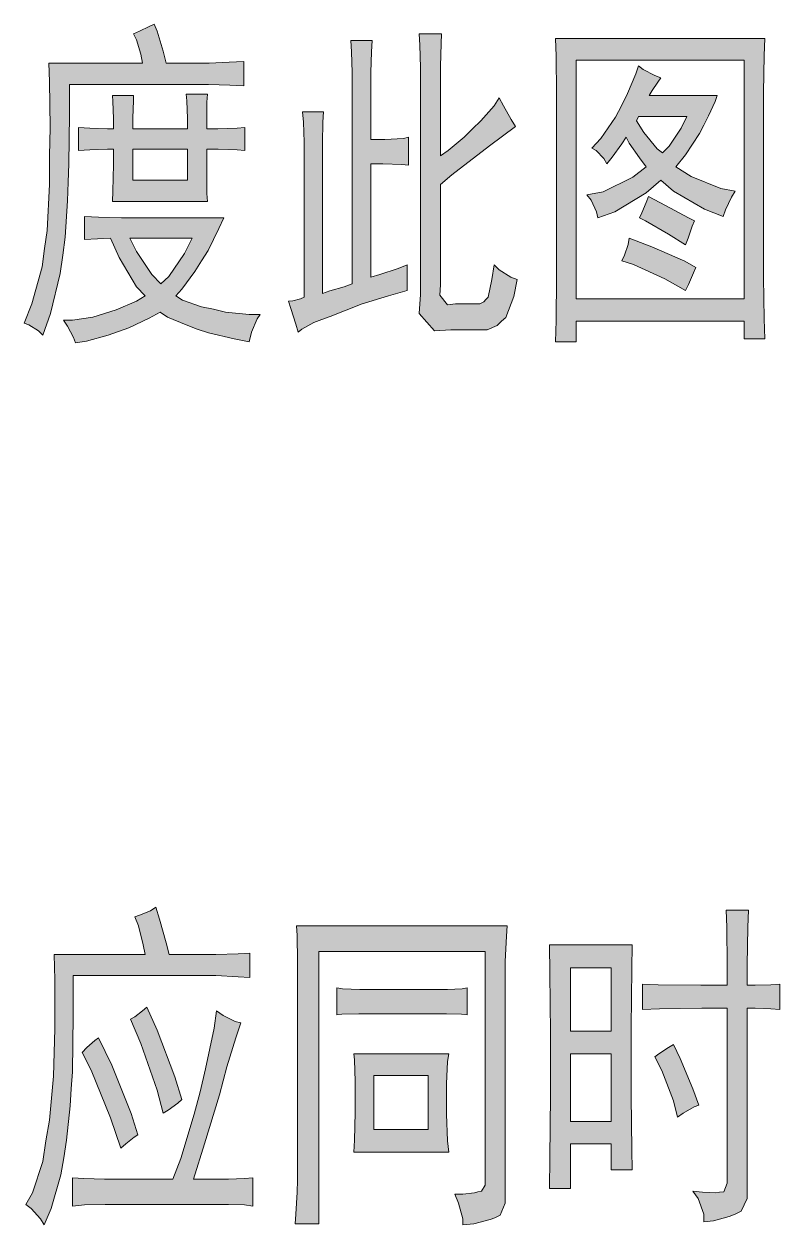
# Model space of a CAD drawing. Header units: millimetres. Extents: x 568 to 3948041, y -25191 to 63890.
# Drawn here: x 3941201 to 3942150, y 39675 to 41182 of the extents above; entities that cross this region are included whole.
import ezdxf

# ---------------------------------------------------------------- set-up
doc = ezdxf.new("R2010")
doc.units = ezdxf.units.MM

msp = doc.modelspace()

# ---------------------------------------------------------------- hatches: boundary and pattern name
h = msp.add_hatch(color=0)
h.dxf.hatch_style = 2
h.paths.add_polyline_path([(3941338.2, 41170), (3941345.8, 41173), (3941358, 41179.1), (3941364.1, 41182.1), (3941367.9, 41173), (3941375.5, 41148), (3941379.3, 41132.8), (3941426.4, 41132.8), (3941433.2, 41132.8), (3941458.3, 41134.3), (3941476.5, 41135), (3941476.5, 41104.6), (3941459, 41105.4), (3941432.4, 41106.2), (3941423.3, 41106.2), (3941257.7, 41106.2), (3941257.7, 41068.2), (3941256.9, 41006.6), (3941256.2, 40983.8), (3941255.4, 40960.3), (3941252.4, 40914.7), (3941249.3, 40891.9), (3941246.3, 40869.1), (3941234.1, 40819), (3941224.3, 40791.6), (3941218.9, 40796.9), (3941206.8, 40804.5), (3941200.7, 40806.8), (3941210.6, 40831.1), (3941223.5, 40877.5), (3941226.5, 40900.3), (3941229.6, 40923.1), (3941232.6, 40980.8), (3941232.6, 41016.5), (3941233.4, 41052.2), (3941232.6, 41110), (3941231.9, 41132.8), (3941349.6, 41132.8), (3941347.3, 41144.2), (3941342, 41162.4)])
h = msp.add_hatch(color=0)
h.dxf.hatch_style = 2
h.paths.add_polyline_path([(3941724.9, 41170), (3941724.2, 41157.8), (3941723.4, 41129), (3941723.4, 41113), (3941723.4, 41016.5), (3941733.3, 41023.4), (3941753.1, 41040.1), (3941763.7, 41050.7), (3941774.3, 41060.6), (3941791, 41079.6), (3941797.1, 41089.5), (3941802.4, 41079.6), (3941812.3, 41062.1), (3941817.6, 41053.7), (3941785, 41029.4), (3941737.9, 40993), (3941723.4, 40980.8), (3941723.4, 40854.7), (3941722.7, 40841.8), (3941732.5, 40829.6), (3941742.4, 40831.1), (3941770.5, 40831.1), (3941772.8, 40831.1), (3941778.1, 40833.4), (3941780.4, 40836.5), (3941783.4, 40839.5), (3941788, 40861.5), (3941791, 40879.8), (3941797.1, 40873.7), (3941811.6, 40864.6), (3941819.9, 40861.5), (3941815.4, 40840.3), (3941805.5, 40813.7), (3941800.2, 40809.1), (3941794.8, 40803.8), (3941781.9, 40798.5), (3941774.3, 40798.5), (3941736.3, 40798.5), (3941715.8, 40796.9), (3941696.8, 40819), (3941698.4, 40842.5), (3941698.4, 41113), (3941698.4, 41127.4), (3941697.6, 41155.5), (3941696.8, 41170)])
h = msp.add_hatch(color=0)
h.dxf.hatch_style = 2
h.paths.add_polyline_path([(3941681.6, 40847.8), (3941658.1, 40841), (3941623.9, 40830.4), (3941614.8, 40826.6), (3941604.9, 40822.8), (3941585.1, 40815.2), (3941574.5, 40811.4), (3941564.6, 40807.6), (3941549.4, 40799.2), (3941544.9, 40795.4), (3941541.8, 40805.3), (3941535.8, 40825.1), (3941532.7, 40834.2), (3941538, 40834.9), (3941547.9, 40837.2), (3941552.5, 40839.5), (3941552.5, 41023.4), (3941552.5, 41034), (3941551.7, 41059.1), (3941550.2, 41072), (3941576.8, 41072), (3941576, 41059.1), (3941575.3, 41033.2), (3941575.3, 41021.8), (3941575.3, 40844.1), (3941584.4, 40847.1), (3941602.6, 40852.4), (3941612.5, 40856.2), (3941612.5, 41109.2), (3941612.5, 41121.4), (3941611.7, 41147.2), (3941611, 41161.6), (3941637.6, 41161.6), (3941636.8, 41147.2), (3941636.1, 41121.4), (3941636.1, 41109.2), (3941636.1, 41037), (3941653.5, 41037), (3941677.1, 41038.5), (3941683.2, 41040.1), (3941683.2, 41005.1), (3941674.8, 41005.9), (3941651.2, 41006.6), (3941636.1, 41006.6), (3941636.1, 40864.6), (3941647.4, 40867.6), (3941670.2, 40875.2), (3941681.6, 40879.8)])
h = msp.add_hatch(color=0)
h.paths.add_polyline_path([(3942130.6, 41163.9), (3942129.9, 41142.6), (3942129.1, 41096.3), (3942129.1, 41070.5), (3942129.1, 40889.6), (3942129.1, 40863.8), (3942129.9, 40812.1), (3942130.6, 40787.1), (3942104.8, 40787.1), (3942104.8, 40809.1), (3941893.6, 40809.1), (3941893.6, 40783.3), (3941867.8, 40783.3), (3941868.5, 40809.9), (3941869.3, 40863.8), (3941869.3, 40891.9), (3941869.3, 41070.5), (3941869.3, 41094.8), (3941868.5, 41141.9), (3941867.8, 41163.9)])
h.paths.add_polyline_path([(3942104.8, 40837.2), (3942104.8, 41136.6), (3941893.6, 41136.6), (3941893.6, 40837.2)])
h = msp.add_hatch(color=0)
h.paths.add_polyline_path([(3942000, 41114.5), (3941996.2, 41109.2), (3941989.3, 41098.6), (3941985.5, 41092.5), (3942070.6, 41092.5), (3942068.4, 41084.9), (3942060, 41066.7), (3942053.9, 41055.3), (3942048.6, 41044.6), (3942031.1, 41018), (3942019, 41002.8), (3942038, 40990.7), (3942075.2, 40975.5), (3942093.4, 40972.4), (3942088.9, 40964.9), (3942081.3, 40948.9), (3942078.2, 40940.5), (3942054.7, 40949.7), (3942015.9, 40972.4), (3942000, 40986.1), (3941981.7, 40970.2), (3941942.2, 40946.6), (3941921, 40939), (3941919.4, 40946.6), (3941912.6, 40961.1), (3941907.3, 40967.9), (3941927.8, 40971.7), (3941965, 40989.9), (3941981.7, 41002.8), (3941973.4, 41014.2), (3941960.5, 41032.5), (3941956.7, 41040.1), (3941951.3, 41031.7), (3941939.2, 41015), (3941932.4, 41006.6), (3941928.6, 41013.5), (3941918.7, 41023.4), (3941913.4, 41026.4), (3941924.8, 41038.5), (3941943, 41065.1), (3941950.6, 41079.6), (3941958.2, 41094.8), (3941968.8, 41119.8), (3941971.9, 41129.7), (3941977.9, 41125.2), (3941992.4, 41117.6)])
h.paths.add_polyline_path([(3941969.6, 41060.6), (3941978.7, 41046.1), (3941995.4, 41025.6), (3942002.3, 41020.3), (3942010.6, 41028.7), (3942025.8, 41051.5), (3942032.6, 41065.9), (3941971.9, 41065.9)])
h = msp.add_hatch(color=0)
h.paths.add_polyline_path([(3941313.2, 41050.7), (3941313.2, 41063.6), (3941312.4, 41084.9), (3941311.6, 41092.5), (3941338.2, 41092.5), (3941338.2, 41085.7), (3941337.5, 41064.4), (3941337.5, 41050.7), (3941405.8, 41050.7), (3941405.8, 41063.6), (3941405.1, 41085.7), (3941404.3, 41094), (3941430.9, 41094), (3941430.2, 41084.1), (3941430.2, 41062.1), (3941430.2, 41050.7), (3941443.8, 41050.7), (3941468.1, 41051.5), (3941478, 41052.2), (3941478, 41023.4), (3941468.1, 41024.1), (3941444.6, 41024.9), (3941430.2, 41024.9), (3941430.2, 41002.1), (3941430.2, 40969.4), (3941430.9, 40959.5), (3941311.6, 40959.5), (3941312.4, 40972.4), (3941313.2, 41005.9), (3941313.2, 41024.9), (3941305.6, 41024.9), (3941283.5, 41024.1), (3941269.1, 41023.4), (3941269.1, 41052.2), (3941283.5, 41051.5), (3941305.6, 41050.7)])
h.paths.add_polyline_path([(3941405.8, 40986.1), (3941405.8, 41024.9), (3941337.5, 41024.9), (3941337.5, 40986.1)])
h = msp.add_hatch(color=0)
h.dxf.hatch_style = 2
h.paths.add_polyline_path([(3941984.8, 40965.6), (3942006.1, 40954.2), (3942034.9, 40939), (3942042.5, 40935.2), (3942039.5, 40928.4), (3942034.2, 40913.2), (3942031.1, 40904.8), (3942009.8, 40918.5), (3941981, 40935.2), (3941973.4, 40939), (3941976.4, 40945.1), (3941981.7, 40958)])
h = msp.add_hatch(color=0)
h.paths.add_polyline_path([(3941276.7, 40940.5), (3941294.2, 40939.8), (3941323, 40939), (3941333.7, 40939), (3941451.4, 40939), (3941445.4, 40925.3), (3941431.7, 40898), (3941423.3, 40885.1), (3941415, 40871.4), (3941399, 40849.4), (3941391.4, 40841), (3941399.8, 40835.7), (3941423.3, 40827.3), (3941438.5, 40824.3), (3941453.7, 40820.5), (3941483.3, 40817.5), (3941497, 40817.5), (3941493.2, 40812.1), (3941486.4, 40795.4), (3941483.3, 40783.3), (3941464.3, 40787.1), (3941432.4, 40794.7), (3941418, 40799.2), (3941404.3, 40804.5), (3941380.8, 40814.4), (3941371.7, 40820.5), (3941358, 40812.9), (3941332.2, 40800.7), (3941319.2, 40796.2), (3941306.3, 40791.6), (3941279, 40784), (3941265.3, 40781.8), (3941263, 40788.6), (3941255.4, 40803), (3941250.1, 40810.6), (3941261.5, 40810.6), (3941287.3, 40814.4), (3941301.8, 40819), (3941316.2, 40823.5), (3941342, 40834.2), (3941352.7, 40841), (3941342, 40852.4), (3941320, 40888.9), (3941309.4, 40913.2), (3941276.7, 40911.7)])
h.paths.add_polyline_path([(3941333.7, 40913.2), (3941342, 40896.5), (3941361, 40867.6), (3941372.4, 40856.2), (3941382.3, 40865.3), (3941402, 40894.2), (3941411.9, 40913.2)])
h = msp.add_hatch(color=0)
h.dxf.hatch_style = 2
h.paths.add_polyline_path([(3941960.5, 40913.2), (3941988.6, 40902.6), (3942030.4, 40884.3), (3942044, 40876.7), (3942041, 40869.9), (3942034.9, 40855.4), (3942031.1, 40847.8), (3942005.3, 40862.3), (3941965.8, 40880.5), (3941951.3, 40885.1), (3941954.4, 40891.9), (3941958.9, 40905.6)])
h = msp.add_hatch(color=0)
h.dxf.hatch_style = 2
h.paths.add_polyline_path([(3941366.3, 40073.7), (3941370.9, 40058.5), (3941379.3, 40028.8), (3941383.1, 40014.4), (3941428.6, 40014.4), (3941441.6, 40014.4), (3941469.7, 40015.2), (3941484.1, 40015.9), (3941484.1, 39985.5), (3941469.7, 39986.3), (3941441.6, 39987.8), (3941428.6, 39987.8), (3941262.3, 39987.8), (3941262.3, 39937.7), (3941261.5, 39867), (3941260, 39845.7), (3941258.5, 39824.5), (3941253.9, 39781.2), (3941250.9, 39759.1), (3941247.1, 39737.9), (3941234.9, 39695.3), (3941225.8, 39674.8), (3941221.2, 39682.4), (3941209.8, 39695.3), (3941203, 39700.6), (3941211.4, 39715.1), (3941224.3, 39754.6), (3941228.1, 39780.4), (3941232.6, 39806.2), (3941237.9, 39861.7), (3941238.7, 39891.3), (3941239.5, 39921), (3941239.5, 39982.5), (3941238.7, 40014.4), (3941352.7, 40014.4), (3941350.4, 40026.6), (3941344.3, 40050.1), (3941339.7, 40061.5), (3941345.8, 40063.8), (3941359.5, 40069.1)])
h = msp.add_hatch(color=0)
h.dxf.hatch_style = 2
h.paths.add_polyline_path([(3942083.5, 39975.7), (3942083.5, 40000.7), (3942082.8, 40048.6), (3942082, 40069.9), (3942110.1, 40069.9), (3942109.4, 40048.6), (3942108.6, 40000.7), (3942108.6, 39975.7), (3942118.5, 39975.7), (3942138.2, 39976.4), (3942149.6, 39977.2), (3942149.6, 39945.3), (3942138.2, 39946), (3942118.5, 39946.8), (3942108.6, 39946.8), (3942108.6, 39720.4), (3942108.6, 39708.2), (3942101, 39692.3), (3942093.4, 39688.5), (3942085.8, 39685.4), (3942066.1, 39680.1), (3942053.9, 39678.6), (3942053.9, 39688.5), (3942047.1, 39708.2), (3942040.2, 39717.3), (3942052.4, 39715.8), (3942069.1, 39715.1), (3942073.7, 39715.8), (3942079, 39716.6), (3942083.5, 39727.2), (3942083.5, 39737.9), (3942083.5, 39946.8), (3942051.6, 39946.8), (3941998.5, 39946), (3941977.2, 39945.3), (3941977.2, 39977.2), (3941996.9, 39976.4), (3942050.1, 39975.7)])
h = msp.add_hatch(color=0)
h.dxf.hatch_style = 2
h.paths.add_polyline_path([(3941807, 40050.1), (3941806.2, 40037.2), (3941804.7, 40005.3), (3941804.7, 39985.5), (3941804.7, 39713.5), (3941804.7, 39702.1), (3941798.6, 39687), (3941791.8, 39683.9), (3941785.7, 39681.6), (3941765.2, 39676.3), (3941751.5, 39674.8), (3941751.5, 39682.4), (3941746.2, 39702.1), (3941741.7, 39713.5), (3941751.5, 39713.5), (3941766, 39715.1), (3941770.5, 39716.6), (3941775.1, 39717.3), (3941779.6, 39724.9), (3941779.6, 39731), (3941779.6, 40018.2), (3941570.7, 40018.2), (3941570.7, 39676.3), (3941541.1, 39676.3), (3941541.8, 39688.5), (3941543.4, 39715.8), (3941544.1, 39731), (3941544.1, 39985.5), (3941544.1, 40006), (3941543.4, 40038), (3941542.6, 40050.1)])
h = msp.add_hatch(color=0)
h.paths.add_polyline_path([(3941964.3, 40026.6), (3941963.5, 39996.2), (3941962.7, 39922.5), (3941962.7, 39879.2), (3941962.7, 39836.6), (3941963.5, 39769), (3941964.3, 39743.9), (3941937.7, 39743.9), (3941937.7, 39776.6), (3941886.8, 39776.6), (3941886.8, 39720.4), (3941860.2, 39720.4), (3941860.9, 39759.1), (3941861.7, 39837.4), (3941861.7, 39876.1), (3941861.7, 39915.6), (3941860.9, 39990.9), (3941860.2, 40026.6)])
h.paths.add_polyline_path([(3941937.7, 39804.7), (3941937.7, 39889.8), (3941886.8, 39889.8), (3941886.8, 39804.7)])
h.paths.add_polyline_path([(3941937.7, 39917.9), (3941937.7, 39997.7), (3941886.8, 39997.7), (3941886.8, 39917.9)])
h = msp.add_hatch(color=0)
h.dxf.hatch_style = 2
h.paths.add_polyline_path([(3941719.6, 39970.3), (3941732.5, 39970.3), (3941750.8, 39971.1), (3941756.9, 39972.6), (3941756.9, 39938.4), (3941750, 39939.2), (3941731, 39939.9), (3941718.9, 39939.9), (3941636.1, 39939.9), (3941620.9, 39939.9), (3941599.6, 39939.2), (3941593.5, 39938.4), (3941593.5, 39972.6), (3941600.3, 39971.1), (3941622.4, 39970.3), (3941637.6, 39970.3)])
h = msp.add_hatch(color=0)
h.dxf.hatch_style = 2
h.paths.add_polyline_path([(3941354.9, 39948.3), (3941367.9, 39919.4), (3941389.9, 39860.9), (3941399, 39832.1), (3941393.7, 39827.5), (3941381.5, 39819.1), (3941375.5, 39815.3), (3941367.9, 39844.2), (3941347.3, 39902.7), (3941334.4, 39933.1), (3941339.7, 39936.1), (3941349.6, 39943.7)])
h = msp.add_hatch(color=0)
h.dxf.hatch_style = 2
h.paths.add_polyline_path([(3941472.7, 39928.6), (3941466.6, 39909.6), (3941455.2, 39873.1), (3941450.7, 39855.6), (3941446.1, 39838.1), (3941427.1, 39776.6), (3941413.4, 39732.5), (3941449.2, 39732.5), (3941457.5, 39732.5), (3941477.3, 39733.3), (3941487.9, 39734.1), (3941487.9, 39698.3), (3941477.3, 39699.9), (3941457.5, 39700.6), (3941449.2, 39700.6), (3941313.2, 39700.6), (3941302.5, 39700.6), (3941276.7, 39699.9), (3941261.5, 39698.3), (3941261.5, 39734.1), (3941275.9, 39733.3), (3941301.8, 39732.5), (3941313.2, 39732.5), (3941387.6, 39732.5), (3941397.5, 39758.4), (3941414.2, 39813.8), (3941421.8, 39841.9), (3941428.6, 39870.8), (3941439.3, 39921.7), (3941442.3, 39943.7), (3941450.7, 39937.7), (3941465.9, 39930.1)])
h = msp.add_hatch(color=0)
h.dxf.hatch_style = 2
h.paths.add_polyline_path([(3941294.2, 39909.6), (3941310.9, 39875.4), (3941335.2, 39814.6), (3941343.5, 39788), (3941339, 39785), (3941328.4, 39776.6), (3941322.3, 39771.3), (3941309.4, 39809.3), (3941285, 39869.3), (3941273.7, 39891.3), (3941279.7, 39897.4), (3941289.6, 39906.5)])
h = msp.add_hatch(color=0)
h.dxf.hatch_style = 2
h.paths.add_polyline_path([(3942015.9, 39901.2), (3942024.3, 39883.7), (3942040.2, 39845.7), (3942047.8, 39825.2), (3942041.8, 39822.9), (3942028.1, 39815.3), (3942021.2, 39810), (3942015.9, 39830.5), (3942001.5, 39868.5), (3941992.4, 39886), (3941997.7, 39889.8), (3942009.8, 39897.4)])
h = msp.add_hatch(color=0)
h.paths.add_polyline_path([(3941734.1, 39889.8), (3941732.5, 39879.9), (3941731, 39851.8), (3941731, 39832.1), (3941731, 39813.8), (3941732.5, 39780.4), (3941734.1, 39766), (3941614.8, 39766), (3941615.5, 39781.2), (3941616.3, 39816.1), (3941616.3, 39835.1), (3941616.3, 39854.9), (3941615.5, 39882.2), (3941614.8, 39889.8)])
h.paths.add_polyline_path([(3941708.2, 39794.8), (3941708.2, 39862.5), (3941639.9, 39862.5), (3941639.9, 39794.8)])

# ---------------------------------------------------------------- linework, layer by layer
at = {"color": 0, "lineweight": 0}
for points in [[(3941338.2, 41170), (3941345.8, 41173), (3941358, 41179.1), (3941364.1, 41182.1), (3941367.9, 41173), (3941375.5, 41148), (3941379.3, 41132.8), (3941426.4, 41132.8), (3941433.2, 41132.8), (3941458.3, 41134.3), (3941476.5, 41135), (3941476.5, 41104.6), (3941459, 41105.4), (3941432.4, 41106.2), (3941423.3, 41106.2), (3941257.7, 41106.2), (3941257.7, 41068.2), (3941256.9, 41006.6), (3941256.2, 40983.8), (3941255.4, 40960.3), (3941252.4, 40914.7), (3941249.3, 40891.9), (3941246.3, 40869.1), (3941234.1, 40819), (3941224.3, 40791.6), (3941218.9, 40796.9), (3941206.8, 40804.5), (3941200.7, 40806.8), (3941210.6, 40831.1), (3941223.5, 40877.5), (3941226.5, 40900.3), (3941229.6, 40923.1), (3941232.6, 40980.8), (3941232.6, 41016.5), (3941233.4, 41052.2), (3941232.6, 41110), (3941231.9, 41132.8), (3941349.6, 41132.8), (3941347.3, 41144.2), (3941342, 41162.4)], [(3941724.9, 41170), (3941724.2, 41157.8), (3941723.4, 41129), (3941723.4, 41113), (3941723.4, 41016.5), (3941733.3, 41023.4), (3941753.1, 41040.1), (3941763.7, 41050.7), (3941774.3, 41060.6), (3941791, 41079.6), (3941797.1, 41089.5), (3941802.4, 41079.6), (3941812.3, 41062.1), (3941817.6, 41053.7), (3941785, 41029.4), (3941737.9, 40993), (3941723.4, 40980.8), (3941723.4, 40854.7), (3941722.7, 40841.8), (3941732.5, 40829.6), (3941742.4, 40831.1), (3941770.5, 40831.1), (3941772.8, 40831.1), (3941778.1, 40833.4), (3941780.4, 40836.5), (3941783.4, 40839.5), (3941788, 40861.5), (3941791, 40879.8), (3941797.1, 40873.7), (3941811.6, 40864.6), (3941819.9, 40861.5), (3941815.4, 40840.3), (3941805.5, 40813.7), (3941800.2, 40809.1), (3941794.8, 40803.8), (3941781.9, 40798.5), (3941774.3, 40798.5), (3941736.3, 40798.5), (3941715.8, 40796.9), (3941696.8, 40819), (3941698.4, 40842.5), (3941698.4, 41113), (3941698.4, 41127.4), (3941697.6, 41155.5), (3941696.8, 41170)], [(3941681.6, 40847.8), (3941658.1, 40841), (3941623.9, 40830.4), (3941614.8, 40826.6), (3941604.9, 40822.8), (3941585.1, 40815.2), (3941574.5, 40811.4), (3941564.6, 40807.6), (3941549.4, 40799.2), (3941544.9, 40795.4), (3941541.8, 40805.3), (3941535.8, 40825.1), (3941532.7, 40834.2), (3941538, 40834.9), (3941547.9, 40837.2), (3941552.5, 40839.5), (3941552.5, 41023.4), (3941552.5, 41034), (3941551.7, 41059.1), (3941550.2, 41072), (3941576.8, 41072), (3941576, 41059.1), (3941575.3, 41033.2), (3941575.3, 41021.8), (3941575.3, 40844.1), (3941584.4, 40847.1), (3941602.6, 40852.4), (3941612.5, 40856.2), (3941612.5, 41109.2), (3941612.5, 41121.4), (3941611.7, 41147.2), (3941611, 41161.6), (3941637.6, 41161.6), (3941636.8, 41147.2), (3941636.1, 41121.4), (3941636.1, 41109.2), (3941636.1, 41037), (3941653.5, 41037), (3941677.1, 41038.5), (3941683.2, 41040.1), (3941683.2, 41005.1), (3941674.8, 41005.9), (3941651.2, 41006.6), (3941636.1, 41006.6), (3941636.1, 40864.6), (3941647.4, 40867.6), (3941670.2, 40875.2), (3941681.6, 40879.8)], [(3942130.6, 41163.9), (3942129.9, 41142.6), (3942129.1, 41096.3), (3942129.1, 41070.5), (3942129.1, 40889.6), (3942129.1, 40863.8), (3942129.9, 40812.1), (3942130.6, 40787.1), (3942104.8, 40787.1), (3942104.8, 40809.1), (3941893.6, 40809.1), (3941893.6, 40783.3), (3941867.8, 40783.3), (3941868.5, 40809.9), (3941869.3, 40863.8), (3941869.3, 40891.9), (3941869.3, 41070.5), (3941869.3, 41094.8), (3941868.5, 41141.9), (3941867.8, 41163.9)], [(3942104.8, 40837.2), (3942104.8, 41136.6), (3941893.6, 41136.6), (3941893.6, 40837.2)], [(3942000, 41114.5), (3941996.2, 41109.2), (3941989.3, 41098.6), (3941985.5, 41092.5), (3942070.6, 41092.5), (3942068.4, 41084.9), (3942060, 41066.7), (3942053.9, 41055.3), (3942048.6, 41044.6), (3942031.1, 41018), (3942019, 41002.8), (3942038, 40990.7), (3942075.2, 40975.5), (3942093.4, 40972.4), (3942088.9, 40964.9), (3942081.3, 40948.9), (3942078.2, 40940.5), (3942054.7, 40949.7), (3942015.9, 40972.4), (3942000, 40986.1), (3941981.7, 40970.2), (3941942.2, 40946.6), (3941921, 40939), (3941919.4, 40946.6), (3941912.6, 40961.1), (3941907.3, 40967.9), (3941927.8, 40971.7), (3941965, 40989.9), (3941981.7, 41002.8), (3941973.4, 41014.2), (3941960.5, 41032.5), (3941956.7, 41040.1), (3941951.3, 41031.7), (3941939.2, 41015), (3941932.4, 41006.6), (3941928.6, 41013.5), (3941918.7, 41023.4), (3941913.4, 41026.4), (3941924.8, 41038.5), (3941943, 41065.1), (3941950.6, 41079.6), (3941958.2, 41094.8), (3941968.8, 41119.8), (3941971.9, 41129.7), (3941977.9, 41125.2), (3941992.4, 41117.6)], [(3941313.2, 41050.7), (3941313.2, 41063.6), (3941312.4, 41084.9), (3941311.6, 41092.5), (3941338.2, 41092.5), (3941338.2, 41085.7), (3941337.5, 41064.4), (3941337.5, 41050.7), (3941405.8, 41050.7), (3941405.8, 41063.6), (3941405.1, 41085.7), (3941404.3, 41094), (3941430.9, 41094), (3941430.2, 41084.1), (3941430.2, 41062.1), (3941430.2, 41050.7), (3941443.8, 41050.7), (3941468.1, 41051.5), (3941478, 41052.2), (3941478, 41023.4), (3941468.1, 41024.1), (3941444.6, 41024.9), (3941430.2, 41024.9), (3941430.2, 41002.1), (3941430.2, 40969.4), (3941430.9, 40959.5), (3941311.6, 40959.5), (3941312.4, 40972.4), (3941313.2, 41005.9), (3941313.2, 41024.9), (3941305.6, 41024.9), (3941283.5, 41024.1), (3941269.1, 41023.4), (3941269.1, 41052.2), (3941283.5, 41051.5), (3941305.6, 41050.7)], [(3941969.6, 41060.6), (3941978.7, 41046.1), (3941995.4, 41025.6), (3942002.3, 41020.3), (3942010.6, 41028.7), (3942025.8, 41051.5), (3942032.6, 41065.9), (3941971.9, 41065.9)], [(3941405.8, 40986.1), (3941405.8, 41024.9), (3941337.5, 41024.9), (3941337.5, 40986.1)], [(3941984.8, 40965.6), (3942006.1, 40954.2), (3942034.9, 40939), (3942042.5, 40935.2), (3942039.5, 40928.4), (3942034.2, 40913.2), (3942031.1, 40904.8), (3942009.8, 40918.5), (3941981, 40935.2), (3941973.4, 40939), (3941976.4, 40945.1), (3941981.7, 40958)], [(3941276.7, 40940.5), (3941294.2, 40939.8), (3941323, 40939), (3941333.7, 40939), (3941451.4, 40939), (3941445.4, 40925.3), (3941431.7, 40898), (3941423.3, 40885.1), (3941415, 40871.4), (3941399, 40849.4), (3941391.4, 40841), (3941399.8, 40835.7), (3941423.3, 40827.3), (3941438.5, 40824.3), (3941453.7, 40820.5), (3941483.3, 40817.5), (3941497, 40817.5), (3941493.2, 40812.1), (3941486.4, 40795.4), (3941483.3, 40783.3), (3941464.3, 40787.1), (3941432.4, 40794.7), (3941418, 40799.2), (3941404.3, 40804.5), (3941380.8, 40814.4), (3941371.7, 40820.5), (3941358, 40812.9), (3941332.2, 40800.7), (3941319.2, 40796.2), (3941306.3, 40791.6), (3941279, 40784), (3941265.3, 40781.8), (3941263, 40788.6), (3941255.4, 40803), (3941250.1, 40810.6), (3941261.5, 40810.6), (3941287.3, 40814.4), (3941301.8, 40819), (3941316.2, 40823.5), (3941342, 40834.2), (3941352.7, 40841), (3941342, 40852.4), (3941320, 40888.9), (3941309.4, 40913.2), (3941276.7, 40911.7)], [(3941333.7, 40913.2), (3941342, 40896.5), (3941361, 40867.6), (3941372.4, 40856.2), (3941382.3, 40865.3), (3941402, 40894.2), (3941411.9, 40913.2)], [(3941960.5, 40913.2), (3941988.6, 40902.6), (3942030.4, 40884.3), (3942044, 40876.7), (3942041, 40869.9), (3942034.9, 40855.4), (3942031.1, 40847.8), (3942005.3, 40862.3), (3941965.8, 40880.5), (3941951.3, 40885.1), (3941954.4, 40891.9), (3941958.9, 40905.6)], [(3941366.3, 40073.7), (3941370.9, 40058.5), (3941379.3, 40028.8), (3941383.1, 40014.4), (3941428.6, 40014.4), (3941441.6, 40014.4), (3941469.7, 40015.2), (3941484.1, 40015.9), (3941484.1, 39985.5), (3941469.7, 39986.3), (3941441.6, 39987.8), (3941428.6, 39987.8), (3941262.3, 39987.8), (3941262.3, 39937.7), (3941261.5, 39867), (3941260, 39845.7), (3941258.5, 39824.5), (3941253.9, 39781.2), (3941250.9, 39759.1), (3941247.1, 39737.9), (3941234.9, 39695.3), (3941225.8, 39674.8), (3941221.2, 39682.4), (3941209.8, 39695.3), (3941203, 39700.6), (3941211.4, 39715.1), (3941224.3, 39754.6), (3941228.1, 39780.4), (3941232.6, 39806.2), (3941237.9, 39861.7), (3941238.7, 39891.3), (3941239.5, 39921), (3941239.5, 39982.5), (3941238.7, 40014.4), (3941352.7, 40014.4), (3941350.4, 40026.6), (3941344.3, 40050.1), (3941339.7, 40061.5), (3941345.8, 40063.8), (3941359.5, 40069.1)], [(3942083.5, 39975.7), (3942083.5, 40000.7), (3942082.8, 40048.6), (3942082, 40069.9), (3942110.1, 40069.9), (3942109.4, 40048.6), (3942108.6, 40000.7), (3942108.6, 39975.7), (3942118.5, 39975.7), (3942138.2, 39976.4), (3942149.6, 39977.2), (3942149.6, 39945.3), (3942138.2, 39946), (3942118.5, 39946.8), (3942108.6, 39946.8), (3942108.6, 39720.4), (3942108.6, 39708.2), (3942101, 39692.3), (3942093.4, 39688.5), (3942085.8, 39685.4), (3942066.1, 39680.1), (3942053.9, 39678.6), (3942053.9, 39688.5), (3942047.1, 39708.2), (3942040.2, 39717.3), (3942052.4, 39715.8), (3942069.1, 39715.1), (3942073.7, 39715.8), (3942079, 39716.6), (3942083.5, 39727.2), (3942083.5, 39737.9), (3942083.5, 39946.8), (3942051.6, 39946.8), (3941998.5, 39946), (3941977.2, 39945.3), (3941977.2, 39977.2), (3941996.9, 39976.4), (3942050.1, 39975.7)], [(3941807, 40050.1), (3941806.2, 40037.2), (3941804.7, 40005.3), (3941804.7, 39985.5), (3941804.7, 39713.5), (3941804.7, 39702.1), (3941798.6, 39687), (3941791.8, 39683.9), (3941785.7, 39681.6), (3941765.2, 39676.3), (3941751.5, 39674.8), (3941751.5, 39682.4), (3941746.2, 39702.1), (3941741.7, 39713.5), (3941751.5, 39713.5), (3941766, 39715.1), (3941770.5, 39716.6), (3941775.1, 39717.3), (3941779.6, 39724.9), (3941779.6, 39731), (3941779.6, 40018.2), (3941570.7, 40018.2), (3941570.7, 39676.3), (3941541.1, 39676.3), (3941541.8, 39688.5), (3941543.4, 39715.8), (3941544.1, 39731), (3941544.1, 39985.5), (3941544.1, 40006), (3941543.4, 40038), (3941542.6, 40050.1)], [(3941964.3, 40026.6), (3941963.5, 39996.2), (3941962.7, 39922.5), (3941962.7, 39879.2), (3941962.7, 39836.6), (3941963.5, 39769), (3941964.3, 39743.9), (3941937.7, 39743.9), (3941937.7, 39776.6), (3941886.8, 39776.6), (3941886.8, 39720.4), (3941860.2, 39720.4), (3941860.9, 39759.1), (3941861.7, 39837.4), (3941861.7, 39876.1), (3941861.7, 39915.6), (3941860.9, 39990.9), (3941860.2, 40026.6)], [(3941937.7, 39917.9), (3941937.7, 39997.7), (3941886.8, 39997.7), (3941886.8, 39917.9)], [(3941719.6, 39970.3), (3941732.5, 39970.3), (3941750.8, 39971.1), (3941756.9, 39972.6), (3941756.9, 39938.4), (3941750, 39939.2), (3941731, 39939.9), (3941718.9, 39939.9), (3941636.1, 39939.9), (3941620.9, 39939.9), (3941599.6, 39939.2), (3941593.5, 39938.4), (3941593.5, 39972.6), (3941600.3, 39971.1), (3941622.4, 39970.3), (3941637.6, 39970.3)], [(3941354.9, 39948.3), (3941367.9, 39919.4), (3941389.9, 39860.9), (3941399, 39832.1), (3941393.7, 39827.5), (3941381.5, 39819.1), (3941375.5, 39815.3), (3941367.9, 39844.2), (3941347.3, 39902.7), (3941334.4, 39933.1), (3941339.7, 39936.1), (3941349.6, 39943.7)], [(3941472.7, 39928.6), (3941466.6, 39909.6), (3941455.2, 39873.1), (3941450.7, 39855.6), (3941446.1, 39838.1), (3941427.1, 39776.6), (3941413.4, 39732.5), (3941449.2, 39732.5), (3941457.5, 39732.5), (3941477.3, 39733.3), (3941487.9, 39734.1), (3941487.9, 39698.3), (3941477.3, 39699.9), (3941457.5, 39700.6), (3941449.2, 39700.6), (3941313.2, 39700.6), (3941302.5, 39700.6), (3941276.7, 39699.9), (3941261.5, 39698.3), (3941261.5, 39734.1), (3941275.9, 39733.3), (3941301.8, 39732.5), (3941313.2, 39732.5), (3941387.6, 39732.5), (3941397.5, 39758.4), (3941414.2, 39813.8), (3941421.8, 39841.9), (3941428.6, 39870.8), (3941439.3, 39921.7), (3941442.3, 39943.7), (3941450.7, 39937.7), (3941465.9, 39930.1)], [(3941294.2, 39909.6), (3941310.9, 39875.4), (3941335.2, 39814.6), (3941343.5, 39788), (3941339, 39785), (3941328.4, 39776.6), (3941322.3, 39771.3), (3941309.4, 39809.3), (3941285, 39869.3), (3941273.7, 39891.3), (3941279.7, 39897.4), (3941289.6, 39906.5)], [(3942015.9, 39901.2), (3942024.3, 39883.7), (3942040.2, 39845.7), (3942047.8, 39825.2), (3942041.8, 39822.9), (3942028.1, 39815.3), (3942021.2, 39810), (3942015.9, 39830.5), (3942001.5, 39868.5), (3941992.4, 39886), (3941997.7, 39889.8), (3942009.8, 39897.4)], [(3941734.1, 39889.8), (3941732.5, 39879.9), (3941731, 39851.8), (3941731, 39832.1), (3941731, 39813.8), (3941732.5, 39780.4), (3941734.1, 39766), (3941614.8, 39766), (3941615.5, 39781.2), (3941616.3, 39816.1), (3941616.3, 39835.1), (3941616.3, 39854.9), (3941615.5, 39882.2), (3941614.8, 39889.8)], [(3941937.7, 39804.7), (3941937.7, 39889.8), (3941886.8, 39889.8), (3941886.8, 39804.7)], [(3941708.2, 39794.8), (3941708.2, 39862.5), (3941639.9, 39862.5), (3941639.9, 39794.8)]]:
    msp.add_lwpolyline(points, close=True, dxfattribs=at)

doc.saveas('drawing.dxf')
